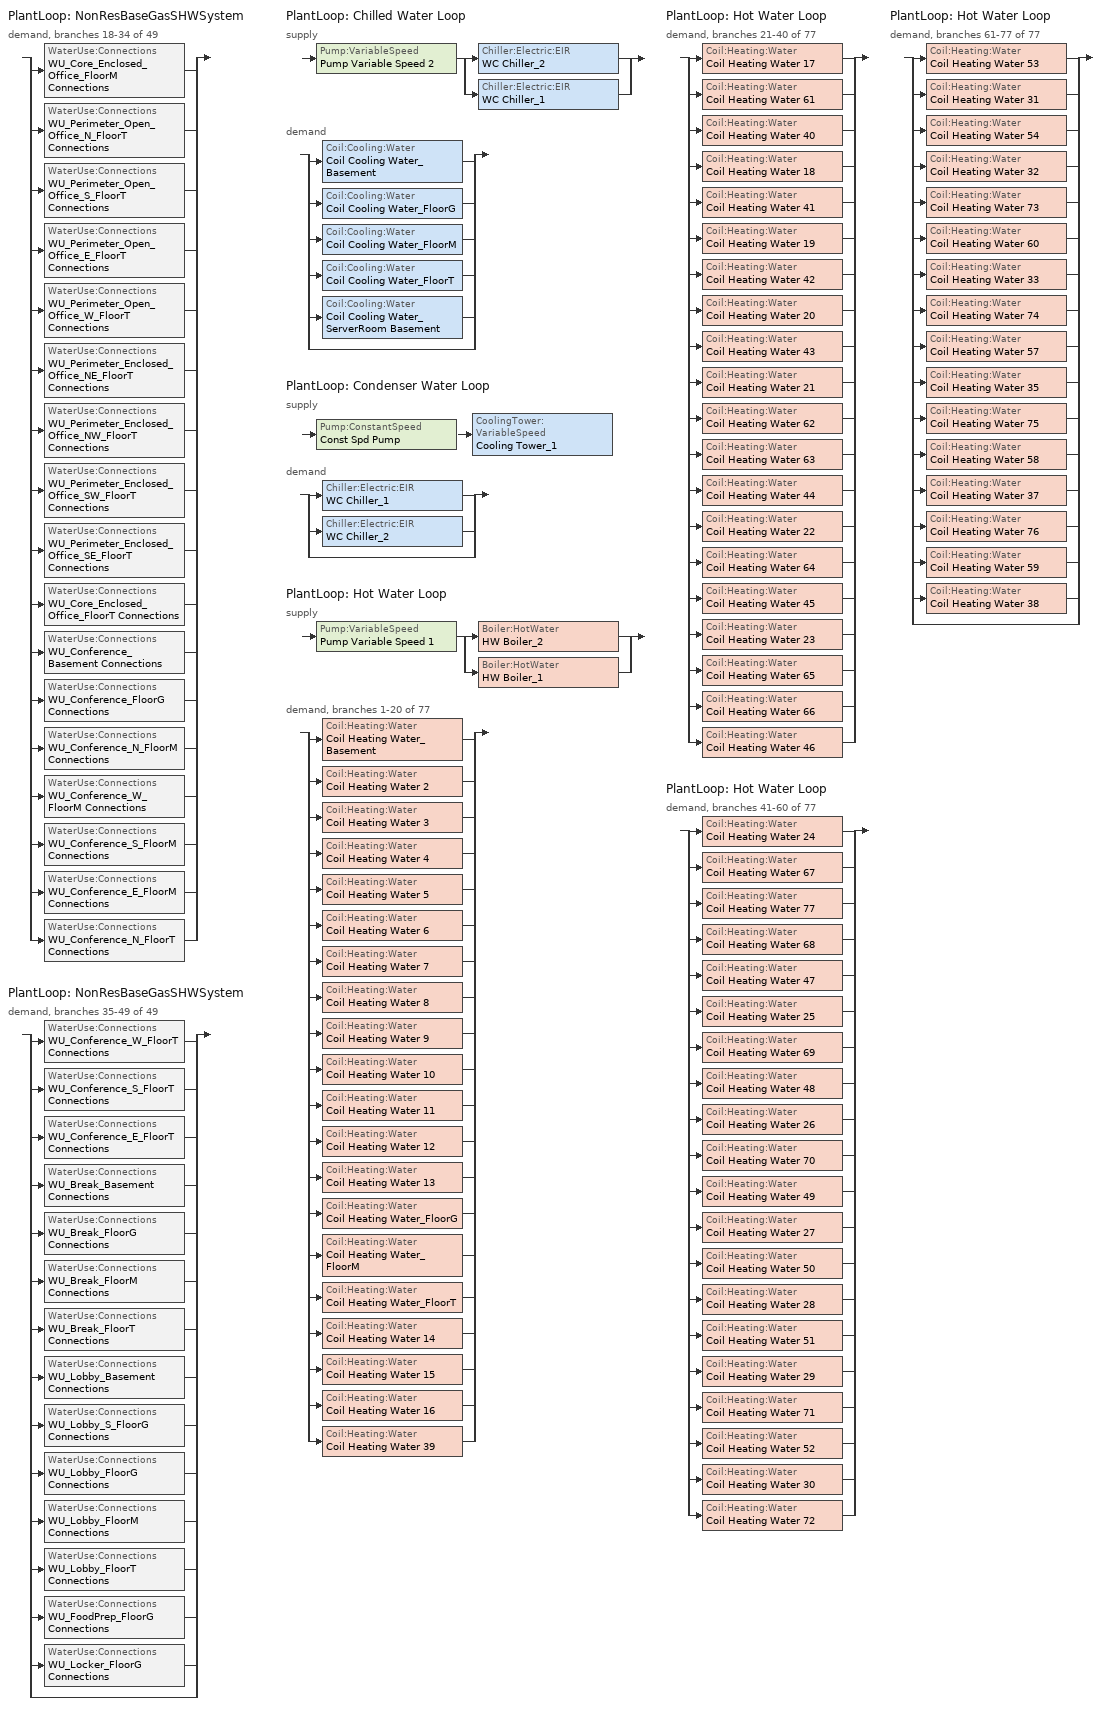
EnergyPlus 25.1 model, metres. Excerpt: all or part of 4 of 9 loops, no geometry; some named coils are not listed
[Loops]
PlantLoop 'NonResBaseGasSHWSystem'
 demand, branches 18-34 of 49: split
  | WaterUse:Connections 'WU_Core_Enclosed_ Office_FloorM Connections'
  | WaterUse:Connections 'WU_Perimeter_Open_ Office_N_FloorT Connections'
  | WaterUse:Connections 'WU_Perimeter_Open_ Office_S_FloorT Connections'
  | WaterUse:Connections 'WU_Perimeter_Open_ Office_E_FloorT Connections'
  | WaterUse:Connections 'WU_Perimeter_Open_ Office_W_FloorT Connections'
  | WaterUse:Connections 'WU_Perimeter_Enclosed_ Office_NE_FloorT Connections'
  | WaterUse:Connections 'WU_Perimeter_Enclosed_ Office_NW_FloorT Connections'
  | WaterUse:Connections 'WU_Perimeter_Enclosed_ Office_SW_FloorT Connections'
  | WaterUse:Connections 'WU_Perimeter_Enclosed_ Office_SE_FloorT Connections'
  | WaterUse:Connections 'WU_Core_Enclosed_ Office_FloorT Connections'
  | WaterUse:Connections 'WU_Conference_Basement Connections'
  | WaterUse:Connections 'WU_Conference_FloorG Connections'
  | WaterUse:Connections 'WU_Conference_N_FloorM Connections'
  | WaterUse:Connections 'WU_Conference_W_FloorM Connections'
  | WaterUse:Connections 'WU_Conference_S_FloorM Connections'
  | WaterUse:Connections 'WU_Conference_E_FloorM Connections'
  | WaterUse:Connections 'WU_Conference_N_FloorT Connections'
PlantLoop 'NonResBaseGasSHWSystem'
 demand, branches 35-49 of 49: split
  | WaterUse:Connections 'WU_Conference_W_FloorT Connections'
  | WaterUse:Connections 'WU_Conference_S_FloorT Connections'
  | WaterUse:Connections 'WU_Conference_E_FloorT Connections'
  | WaterUse:Connections 'WU_Break_Basement Connections'
  | WaterUse:Connections 'WU_Break_FloorG Connections'
  | WaterUse:Connections 'WU_Break_FloorM Connections'
  | WaterUse:Connections 'WU_Break_FloorT Connections'
  | WaterUse:Connections 'WU_Lobby_Basement Connections'
  | WaterUse:Connections 'WU_Lobby_S_FloorG Connections'
  | WaterUse:Connections 'WU_Lobby_FloorG Connections'
  | WaterUse:Connections 'WU_Lobby_FloorM Connections'
  | WaterUse:Connections 'WU_Lobby_FloorT Connections'
  | WaterUse:Connections 'WU_FoodPrep_FloorG Connections'
  | WaterUse:Connections 'WU_Locker_FloorG Connections'
  | bypass
PlantLoop 'Chilled Water Loop'
 supply: Pump:VariableSpeed 'Pump Variable Speed 2' > split
  | Chiller:Electric:EIR 'WC Chiller_2'
  | Chiller:Electric:EIR 'WC Chiller_1'
 demand: split
  | Coil:Cooling:Water 'Coil Cooling Water_Basement'
  | Coil:Cooling:Water 'Coil Cooling Water_FloorG'
  | Coil:Cooling:Water 'Coil Cooling Water_FloorM'
  | Coil:Cooling:Water 'Coil Cooling Water_FloorT'
  | Coil:Cooling:Water 'Coil Cooling Water_ServerRoom Basement'
  | bypass
PlantLoop 'Condenser Water Loop'
 supply: Pump:ConstantSpeed 'Const Spd Pump' > CoolingTower:VariableSpeed 'Cooling Tower_1'
 demand: split
  | Chiller:Electric:EIR 'WC Chiller_1'
  | Chiller:Electric:EIR 'WC Chiller_2'
  | bypass
PlantLoop 'Hot Water Loop'
 supply: Pump:VariableSpeed 'Pump Variable Speed 1' > split
  | Boiler:HotWater 'HW Boiler_2'
  | Boiler:HotWater 'HW Boiler_1'
 demand, branches 1-20 of 77: split
  | Coil:Heating:Water 'Coil Heating Water_Basement'
  | Coil:Heating:Water 'Coil Heating Water 2'
  | Coil:Heating:Water 'Coil Heating Water 3'
  | Coil:Heating:Water 'Coil Heating Water 4'
  | Coil:Heating:Water 'Coil Heating Water 5'
  | Coil:Heating:Water 'Coil Heating Water 6'
  | Coil:Heating:Water 'Coil Heating Water 7'
  | Coil:Heating:Water 'Coil Heating Water 8'
  | Coil:Heating:Water 'Coil Heating Water 9'
  | Coil:Heating:Water 'Coil Heating Water 10'
  | Coil:Heating:Water 'Coil Heating Water 11'
  | Coil:Heating:Water 'Coil Heating Water 12'
  | Coil:Heating:Water 'Coil Heating Water 13'
  | Coil:Heating:Water 'Coil Heating Water_FloorG'
  | Coil:Heating:Water 'Coil Heating Water_FloorM'
  | Coil:Heating:Water 'Coil Heating Water_FloorT'
  | Coil:Heating:Water 'Coil Heating Water 14'
  | Coil:Heating:Water 'Coil Heating Water 15'
  | Coil:Heating:Water 'Coil Heating Water 16'
  | Coil:Heating:Water 'Coil Heating Water 39'
PlantLoop 'Hot Water Loop'
 demand, branches 21-40 of 77: split
  | Coil:Heating:Water 'Coil Heating Water 17'
  | Coil:Heating:Water 'Coil Heating Water 61'
  | Coil:Heating:Water 'Coil Heating Water 40'
  | Coil:Heating:Water 'Coil Heating Water 18'
  | Coil:Heating:Water 'Coil Heating Water 41'
  | Coil:Heating:Water 'Coil Heating Water 19'
  | Coil:Heating:Water 'Coil Heating Water 42'
  | Coil:Heating:Water 'Coil Heating Water 20'
  | Coil:Heating:Water 'Coil Heating Water 43'
  | Coil:Heating:Water 'Coil Heating Water 21'
  | Coil:Heating:Water 'Coil Heating Water 62'
  | Coil:Heating:Water 'Coil Heating Water 63'
  | Coil:Heating:Water 'Coil Heating Water 44'
  | Coil:Heating:Water 'Coil Heating Water 22'
  | Coil:Heating:Water 'Coil Heating Water 64'
  | Coil:Heating:Water 'Coil Heating Water 45'
  | Coil:Heating:Water 'Coil Heating Water 23'
  | Coil:Heating:Water 'Coil Heating Water 65'
  | Coil:Heating:Water 'Coil Heating Water 66'
  | Coil:Heating:Water 'Coil Heating Water 46'
PlantLoop 'Hot Water Loop'
 demand, branches 41-60 of 77: split
  | Coil:Heating:Water 'Coil Heating Water 24'
  | Coil:Heating:Water 'Coil Heating Water 67'
  | Coil:Heating:Water 'Coil Heating Water 77'
  | Coil:Heating:Water 'Coil Heating Water 68'
  | Coil:Heating:Water 'Coil Heating Water 47'
  | Coil:Heating:Water 'Coil Heating Water 25'
  | Coil:Heating:Water 'Coil Heating Water 69'
  | Coil:Heating:Water 'Coil Heating Water 48'
  | Coil:Heating:Water 'Coil Heating Water 26'
  | Coil:Heating:Water 'Coil Heating Water 70'
  | Coil:Heating:Water 'Coil Heating Water 49'
  | Coil:Heating:Water 'Coil Heating Water 27'
  | Coil:Heating:Water 'Coil Heating Water 50'
  | Coil:Heating:Water 'Coil Heating Water 28'
  | Coil:Heating:Water 'Coil Heating Water 51'
  | Coil:Heating:Water 'Coil Heating Water 29'
  | Coil:Heating:Water 'Coil Heating Water 71'
  | Coil:Heating:Water 'Coil Heating Water 52'
  | Coil:Heating:Water 'Coil Heating Water 30'
  | Coil:Heating:Water 'Coil Heating Water 72'
PlantLoop 'Hot Water Loop'
 demand, branches 61-77 of 77: split
  | Coil:Heating:Water 'Coil Heating Water 53'
  | Coil:Heating:Water 'Coil Heating Water 31'
  | Coil:Heating:Water 'Coil Heating Water 54'
  | Coil:Heating:Water 'Coil Heating Water 32'
  | Coil:Heating:Water 'Coil Heating Water 73'
  | Coil:Heating:Water 'Coil Heating Water 60'
  | Coil:Heating:Water 'Coil Heating Water 33'
  | Coil:Heating:Water 'Coil Heating Water 74'
  | Coil:Heating:Water 'Coil Heating Water 57'
  | Coil:Heating:Water 'Coil Heating Water 35'
  | Coil:Heating:Water 'Coil Heating Water 75'
  | Coil:Heating:Water 'Coil Heating Water 58'
  | Coil:Heating:Water 'Coil Heating Water 37'
  | Coil:Heating:Water 'Coil Heating Water 76'
  | Coil:Heating:Water 'Coil Heating Water 59'
  | Coil:Heating:Water 'Coil Heating Water 38'
  | bypass
[Sizing:Plant] Sizing Option=NonCoincident; Zone Timesteps in Averaging Window=1; Coincident Sizing Factor Mode=None
Name | Loop Type | Design Loop Exit Temperature {C} | Loop Design Temperature Difference {deltaC}
Chilled Water Loop | Cooling | 7.22 | 6.67
Condenser Water Loop | Condenser | 29.4 | 5.6
Hot Water Loop | Heating | 71.1111 | 22.2222
[Pump:VariableSpeed] Design Maximum Flow Rate {m3/s}=Autosize; Design Pump Head {Pa}=179352; Design Power Consumption {W}=Autosize; Fraction of Motor Inefficiencies to Fluid Stream=0; Coefficient 1 of the Part Load Performance Curve=0; Coefficient 2 of the Part Load Performance Curve=1; Coefficient 3 of the Part Load Performance Curve=0; Coefficient 4 of the Part Load Performance Curve=0; Design Minimum Flow Rate {m3/s}=Autosize; Pump Control Type=Intermittent; Skin Loss Radiative Fraction=0.5; Design Power Sizing Method=PowerPerFlowPerPressure; Design Electric Power per Unit Flow Rate {W/(m3/s)}=348701.1; Design Shaft Power per Unit Flow Rate per Unit Head {W/((m3/s)-Pa)}=1.28205; Design Minimum Flow Rate Fraction=0
Name | Motor Efficiency
Pump Variable Speed 2 | 0.924
Pump Variable Speed 1 | 0.9
[PlantLoop] Fluid Type=Water; Maximum Loop Temperature {C}=100; Minimum Loop Temperature {C}=0; Maximum Loop Flow Rate {m3/s}=Autosize; Minimum Loop Flow Rate {m3/s}=0; Plant Loop Volume {m3}=Autocalculate; Load Distribution Scheme=Optimal; Plant Loop Demand Calculation Scheme=SingleSetpoint; Common Pipe Simulation=None
Name | Plant Equipment Operation Scheme
Chilled Water Loop | Chilled Water Loop Operation Schemes
Condenser Water Loop | Condenser Water Loop Operation Schemes
Hot Water Loop | Hot Water Loop Operation Schemes
[PlantEquipmentList]
Chilled Water Loop Cooling Equipment List: WC Chiller_2, WC Chiller_1
Condenser Water Loop Cooling Equipment List: Cooling Tower_1
Hot Water Loop Heating Equipment List: HW Boiler_2, HW Boiler_1
[PlantEquipmentOperation:HeatingLoad]
Hot Water Loop Heating Operation Scheme: Load Range 1 Lower Limit {W}=0; Load Range 1 Upper Limit {W}=1000000000; Range 1 Equipment List=Hot Water Loop Heating Equipment List
[PlantEquipmentOperationSchemes] Control Scheme 1 Schedule=Always On Discrete
Name | Control Scheme 1
Chilled Water Loop Operation Schemes | Chilled Water Loop Cooling Operation Scheme
Condenser Water Loop Operation Schemes | Condenser Water Loop Cooling Operation Scheme
Hot Water Loop Operation Schemes | Hot Water Loop Heating Operation Scheme
[SetpointManager:Scheduled]
Setpoint Manager Scheduled 2: Control Variable=Temperature; Schedule=BaseHWSystemTemp
[WaterUse:Equipment] Flow Rate Fraction Schedule=OfficeLargeOfficeServiceHotWater; Target Temperature Schedule=TargetSHWTemp135
Name | Peak Flow Rate {m3/s} | Zone
WU_Core_Enclosed_ Office_FloorM | 3.05956e-05 | Core_Enclosed_Office_FloorM
WU_Perimeter_Open_ Office_N_FloorT | 6.74872e-06 | Perimeter_Open_Office_N_FloorT
WU_Perimeter_Open_ Office_S_FloorT | 4.9564e-06 | Perimeter_Open_Office_S_FloorT
WU_Perimeter_Open_ Office_E_FloorT | 4.23061e-06 | Perimeter_Open_Office_E_FloorT
WU_Perimeter_Open_ Office_W_FloorT | 4.2101e-06 | Perimeter_Open_Office_W_FloorT
WU_Perimeter_Enclosed_ Office_NE_FloorT | 8.68165e-07 | Perimeter_Enclosed_Office_NE_FloorT
WU_Perimeter_Enclosed_ Office_NW_FloorT | 1.07052e-06 | Perimeter_Enclosed_Office_NW_FloorT
WU_Perimeter_Enclosed_ Office_SW_FloorT | 9.5628e-07 | Perimeter_Enclosed_Office_SW_FloorT
WU_Perimeter_Enclosed_ Office_SE_FloorT | 9.78037e-07 | Perimeter_Enclosed_Office_SE_FloorT
WU_Core_Enclosed_ Office_FloorT | 3.05956e-06 | Core_Enclosed_Office_FloorT
WU_Conference_Basement | 1.81038e-06 | Conference_Basement
WU_Conference_FloorG | 2.46714e-06 | Conference_FloorG
WU_Conference_N_FloorM | 2.46652e-05 | Conference_N_FloorM
WU_Conference_W_FloorM | 1.05069e-05 | Conference_W_FloorM
WU_Conference_S_FloorM | 2.38532e-05 | Conference_S_FloorM
WU_Conference_E_FloorM | 1.35287e-05 | Conference_E_FloorM
WU_Conference_N_FloorT | 2.46652e-06 | Conference_N_FloorT
WU_Conference_W_FloorT | 1.05069e-06 | Conference_W_FloorT
WU_Conference_S_FloorT | 2.38532e-06 | Conference_S_FloorT
WU_Conference_E_FloorT | 1.35287e-06 | Conference_E_FloorT
WU_Break_Basement | 3.03865e-06 | Break_Basement
WU_Break_FloorG | 1.93015e-06 | Break_FloorG
WU_Break_FloorM | 2.8419e-05 | Break_FloorM
WU_Break_FloorT | 2.8419e-06 | Break_FloorT
WU_Lobby_Basement | 6.69072e-07 | Lobby_Basement
WU_Lobby_S_FloorG | 3.18034e-06 | Lobby_S_FloorG
WU_Lobby_FloorG | 6.467e-07 | Lobby_FloorG
WU_Lobby_FloorM | 6.47305e-06 | Lobby_FloorM
WU_Lobby_FloorT | 6.47305e-07 | Lobby_FloorT
WU_FoodPrep_FloorG | 1.70833e-06 | FoodPrep_FloorG
WU_Locker_FloorG | 1.10308e-05 | Locker_FloorG
[WaterUse:Connections] Drain Water Heat Exchanger Type=None; Drain Water Heat Exchanger Destination=Plant
Name | Water Use Equipment 1
WU_Core_Enclosed_ Office_FloorM Connections | WU_Core_Enclosed_ Office_FloorM
WU_Perimeter_Open_ Office_N_FloorT Connections | WU_Perimeter_Open_ Office_N_FloorT
WU_Perimeter_Open_ Office_S_FloorT Connections | WU_Perimeter_Open_ Office_S_FloorT
WU_Perimeter_Open_ Office_E_FloorT Connections | WU_Perimeter_Open_ Office_E_FloorT
WU_Perimeter_Open_ Office_W_FloorT Connections | WU_Perimeter_Open_ Office_W_FloorT
WU_Perimeter_Enclosed_ Office_NE_FloorT Connections | WU_Perimeter_Enclosed_ Office_NE_FloorT
WU_Perimeter_Enclosed_ Office_NW_FloorT Connections | WU_Perimeter_Enclosed_ Office_NW_FloorT
WU_Perimeter_Enclosed_ Office_SW_FloorT Connections | WU_Perimeter_Enclosed_ Office_SW_FloorT
WU_Perimeter_Enclosed_ Office_SE_FloorT Connections | WU_Perimeter_Enclosed_ Office_SE_FloorT
WU_Core_Enclosed_ Office_FloorT Connections | WU_Core_Enclosed_ Office_FloorT
WU_Conference_Basement Connections | WU_Conference_Basement
WU_Conference_FloorG Connections | WU_Conference_FloorG
WU_Conference_N_FloorM Connections | WU_Conference_N_FloorM
WU_Conference_W_FloorM Connections | WU_Conference_W_FloorM
WU_Conference_S_FloorM Connections | WU_Conference_S_FloorM
WU_Conference_E_FloorM Connections | WU_Conference_E_FloorM
WU_Conference_N_FloorT Connections | WU_Conference_N_FloorT
WU_Conference_W_FloorT Connections | WU_Conference_W_FloorT
WU_Conference_S_FloorT Connections | WU_Conference_S_FloorT
WU_Conference_E_FloorT Connections | WU_Conference_E_FloorT
WU_Break_Basement Connections | WU_Break_Basement
WU_Break_FloorG Connections | WU_Break_FloorG
WU_Break_FloorM Connections | WU_Break_FloorM
WU_Break_FloorT Connections | WU_Break_FloorT
WU_Lobby_Basement Connections | WU_Lobby_Basement
WU_Lobby_S_FloorG Connections | WU_Lobby_S_FloorG
WU_Lobby_FloorG Connections | WU_Lobby_FloorG
WU_Lobby_FloorM Connections | WU_Lobby_FloorM
WU_Lobby_FloorT Connections | WU_Lobby_FloorT
WU_FoodPrep_FloorG Connections | WU_FoodPrep_FloorG
WU_Locker_FloorG Connections | WU_Locker_FloorG
[Coil:Heating:Water] Availability Schedule=Always On Discrete; U-Factor Times Area Value {W/K}=Autosize; Maximum Water Flow Rate {m3/s}=Autosize; Performance Input Method=UFactorTimesAreaAndDesignWaterFlowRate; Rated Capacity {W}=Autosize; Rated Inlet Water Temperature {C}=82.2; Rated Inlet Air Temperature {C}=16.6; Rated Outlet Water Temperature {C}=71.1; Rated Outlet Air Temperature {C}=32.2; Rated Ratio for Air and Water Convection=0.5
Coil Heating Water 2; Coil Heating Water 14; Coil Heating Water 15; Coil Heating Water 16; Coil Heating Water 3; Coil Heating Water 39; Coil Heating Water 17; Coil Heating Water 61; Coil Heating Water 40; Coil Heating Water 18; Coil Heating Water 41; Coil Heating Water 19; Coil Heating Water 42; Coil Heating Water 20; Coil Heating Water 43; Coil Heating Water 21; Coil Heating Water 5; Coil Heating Water 62; Coil Heating Water 4; Coil Heating Water 63; Coil Heating Water 44; Coil Heating Water 22; Coil Heating Water 6; Coil Heating Water 64; Coil Heating Water 45; Coil Heating Water 23; Coil Heating Water 65; Coil Heating Water 7; Coil Heating Water 66; Coil Heating Water 46; Coil Heating Water 24; Coil Heating Water 67; Coil Heating Water 77; Coil Heating Water 8; Coil Heating Water 68; Coil Heating Water 47; Coil Heating Water 25; Coil Heating Water 69; Coil Heating Water 48; Coil Heating Water 26; Coil Heating Water 70; Coil Heating Water 49; Coil Heating Water 27; Coil Heating Water 50; Coil Heating Water 28; Coil Heating Water 51; Coil Heating Water 29; Coil Heating Water 71; Coil Heating Water 52; Coil Heating Water 30; Coil Heating Water 9; Coil Heating Water 72; Coil Heating Water 53; Coil Heating Water 31; Coil Heating Water 10; Coil Heating Water 54; Coil Heating Water 32; Coil Heating Water 73; Coil Heating Water 60; Coil Heating Water 33; Coil Heating Water 11; Coil Heating Water 74; Coil Heating Water 57; Coil Heating Water 35; Coil Heating Water 12; Coil Heating Water 75; Coil Heating Water 58; Coil Heating Water 37; Coil Heating Water 13; Coil Heating Water 76; Coil Heating Water 59; Coil Heating Water 38
[Pump:ConstantSpeed]
Const Spd Pump: Design Flow Rate {m3/s}=Autosize; Design Pump Head {Pa}=179352; Design Power Consumption {W}=Autosize; Motor Efficiency=0.93; Fraction of Motor Inefficiencies to Fluid Stream=0; Pump Control Type=Intermittent; Design Power Sizing Method=PowerPerFlowPerPressure; Design Electric Power per Unit Flow Rate {W/(m3/s)}=348701.1; Design Shaft Power per Unit Flow Rate per Unit Head {W/((m3/s)-Pa)}=1.28205
[Boiler:HotWater] Fuel Type=NaturalGas; Nominal Capacity {W}=Autosize; Nominal Thermal Efficiency=0.8; Efficiency Curve Temperature Evaluation Variable=EnteringBoiler; Design Water Flow Rate {m3/s}=Autosize; Minimum Part Load Ratio=0; Maximum Part Load Ratio=1; Optimum Part Load Ratio=1; Water Outlet Upper Temperature Limit {C}=99; Boiler Flow Mode=LeavingSetpointModulated; On Cycle Parasitic Electric Load {W}=298.384; Sizing Factor=1; Off Cycle Parasitic Fuel Load {W}=0
Name | Normalized Boiler Efficiency Curve
HW Boiler_2 | Boiler Efficiency
HW Boiler_1 | Boiler Efficiency 1
[Chiller:Electric:EIR] Reference Capacity {W}=Autosize; Reference COP {W/W}=6.1; Reference Leaving Chilled Water Temperature {C}=6.67; Reference Entering Condenser Fluid Temperature {C}=27.8333; Reference Chilled Water Flow Rate {m3/s}=Autosize; Reference Condenser Fluid Flow Rate {m3/s}=Autosize; Cooling Capacity Function of Temperature Curve=ACM_2008_ChlrWtr_Centrifugal_CAPFT; Electric Input to Cooling Output Ratio Function of Temperature Curve=ACM_2008_ChlrWtr_Centrifugal_EIRFT; Electric Input to Cooling Output Ratio Function of Part Load Ratio Curve=ACM_2008_ChlrWtr_Centrifugal_EIRFPLR; Minimum Part Load Ratio=0.1; Maximum Part Load Ratio=1; Optimum Part Load Ratio=1; Minimum Unloading Ratio=0.1; Condenser Type=WaterCooled; Condenser Fan Power Ratio {W/W}=0; Fraction of Compressor Electric Consumption Rejected by Condenser=1; Leaving Chilled Water Lower Temperature Limit {C}=2; Chiller Flow Mode=LeavingSetpointModulated; Sizing Factor=1; Basin Heater Capacity {W/K}=0; Basin Heater Setpoint Temperature {C}=10; Condenser Heat Recovery Relative Capacity Fraction=1; Condenser Flow Control=ConstantFlow; Condenser Minimum Flow Fraction=0.2; Thermosiphon Minimum Temperature Difference=0
WC Chiller_2; WC Chiller_1
[CoolingTower:VariableSpeed]
Cooling Tower_1: Model Type=CoolToolsUserDefined; Model Coefficient=Cooling Tower Performance Cool Tools; Design Inlet Air Wet-Bulb Temperature {C}=22.2778; Design Approach Temperature {deltaC}=5.55556; Design Range Temperature {deltaC}=5.5556; Design Water Flow Rate {m3/s}=Autosize; Design Air Flow Rate {m3/s}=Autosize; Design Fan Power {W}=Autosize; Fan Power Ratio Function of Air Flow Rate Ratio Curve=Cooling Tower Cool Tools User Defined Fan Power Ratio Curve; Minimum Air Flow Rate Ratio=0.5; Fraction of Tower Capacity in Free Convection Regime=0.125; Basin Heater Capacity {W/K}=0; Basin Heater Setpoint Temperature {C}=2; Evaporation Loss Mode=SaturatedExit; Evaporation Loss Factor {percent/K}=0.2; Drift Loss Percent {percent}=0.008; Blowdown Calculation Mode=ConcentrationRatio; Blowdown Concentration Ratio=3; Number of Cells=1; Cell Control=MinimalCell; Sizing Factor=1
[CoolingTowerPerformance:CoolTools]
Cooling Tower Performance Cool Tools: Minimum Inlet Air Wet-Bulb Temperature {C}=-1; Maximum Inlet Air Wet-Bulb Temperature {C}=26.6667; Minimum Range Temperature {deltaC}=1.1111; Maximum Range Temperature {deltaC}=11.1111; Minimum Approach Temperature {deltaC}=1.1111; Maximum Approach Temperature {deltaC}=11.1111; Minimum Water Flow Rate Ratio=0.75; Maximum Water Flow Rate Ratio=1.25; Coefficient 1=0.520497; Coefficient 2=-10.617; Coefficient 3=10.7293; Coefficient 4=-2.74988; Coefficient 5=4.7363; Coefficient 6=-8.2576; Coefficient 7=1.57641; Coefficient 8=6.5112; Coefficient 9=1.50434; Coefficient 10=-3.28885; Coefficient 11=0.0257786; Coefficient 12=0.182464; Coefficient 13=-0.0818947; Coefficient 14=-0.21501; Coefficient 15=0.0186741; Coefficient 16=0.0536824; Coefficient 17=-0.00270969; Coefficient 18=0.00112277; Coefficient 19=-0.00127758; Coefficient 20=7.60421e-05; Coefficient 21=1.436; Coefficient 22=-0.51987; Coefficient 23=0.11734; Coefficient 24=1.50493; Coefficient 25=-0.135899; Coefficient 26=-0.152578; Coefficient 27=-0.0533844; Coefficient 28=0.00493295; Coefficient 29=-0.0079626; Coefficient 30=0.00022262; Coefficient 31=-0.0543952; Coefficient 32=0.00474267; Coefficient 33=-0.0185855; Coefficient 34=0.00115668; Coefficient 35=0.000807371
[PlantEquipmentOperation:CoolingLoad] Load Range 1 Lower Limit {W}=0; Load Range 1 Upper Limit {W}=1000000000
Name | Range 1 Equipment List
Chilled Water Loop Cooling Operation Scheme | Chilled Water Loop Cooling Equipment List
Condenser Water Loop Cooling Operation Scheme | Condenser Water Loop Cooling Equipment List
[SetpointManager:OutdoorAirReset]
Outdoor Air Reset: Control Variable=Temperature; Setpoint at Outdoor Low Temperature {C}=10; Outdoor Low Temperature {C}=15.5556; Setpoint at Outdoor High Temperature {C}=6.66667; Outdoor High Temperature {C}=26.6667
[SetpointManager:FollowOutdoorAirTemperature]
Setpoint Manager Follow Outdoor Air Temperature 1: Control Variable=Temperature; Reference Temperature Type=OutdoorAirWetBulb; Offset Temperature Difference {deltaC}=1.5; Maximum Setpoint Temperature {C}=80; Minimum Setpoint Temperature {C}=6
[Schedule:Constant]
Always On Discrete: On Off Limits, 1
[Schedule:Day:Hourly]
BaseHWSystemTempDaily: Temperature, 71.1, 71.1, 71.1, 71.1, 71.1, 71.1, 71.1, 71.1, 71.1, 71.1, 71.1, 71.1, 71.1, 71.1, 71.1, 71.1, 71.1, 71.1, 71.1, 71.1, 71.1, 71.1, 71.1, 71.1
TargetSHWTemp135Daily: Temperature, 57.2, 57.2, 57.2, 57.2, 57.2, 57.2, 57.2, 57.2, 57.2, 57.2, 57.2, 57.2, 57.2, 57.2, 57.2, 57.2, 57.2, 57.2, 57.2, 57.2, 57.2, 57.2, 57.2, 57.2
OfficeLargeOfficeServiceHotWaterWD: Fraction, 0.05, 0.05, 0.05, 0.05, 0.05, 0.08, 0.07, 0.19, 0.35, 0.38, 0.39, 0.47, 0.57, 0.54, 0.34, 0.33, 0.44, 0.26, 0.21, 0.15, 0.17, 0.08, 0.05, 0.05
OfficeLargeOfficeServiceHotWaterSat: Fraction, 0.05, 0.05, 0.05, 0.05, 0.05, 0.08, 0.07, 0.11, 0.15, 0.21, 0.19, 0.23, 0.2, 0.19, 0.15, 0.12, 0.14, 0.07, 0.07, 0.07, 0.07, 0.09, 0.05, 0.05
OfficeLargeOfficeServiceHotWaterSun: Fraction, 0.04, 0.04, 0.04, 0.04, 0.04, 0.07, 0.04, 0.04, 0.04, 0.04, 0.04, 0.06, 0.06, 0.09, 0.06, 0.04, 0.04, 0.04, 0.04, 0.04, 0.04, 0.07, 0.04, 0.04
[Schedule:Week:Daily]
BaseHWSystemTempWk: BaseHWSystemTempDaily, BaseHWSystemTempDaily, BaseHWSystemTempDaily, BaseHWSystemTempDaily, BaseHWSystemTempDaily, BaseHWSystemTempDaily, BaseHWSystemTempDaily, BaseHWSystemTempDaily, BaseHWSystemTempDaily, BaseHWSystemTempDaily, BaseHWSystemTempDaily, BaseHWSystemTempDaily
TargetSHWTemp135Wk: TargetSHWTemp135Daily, TargetSHWTemp135Daily, TargetSHWTemp135Daily, TargetSHWTemp135Daily, TargetSHWTemp135Daily, TargetSHWTemp135Daily, TargetSHWTemp135Daily, TargetSHWTemp135Daily, TargetSHWTemp135Daily, TargetSHWTemp135Daily, TargetSHWTemp135Daily, TargetSHWTemp135Daily
OfficeLargeOfficeServiceHotWaterWk: OfficeLargeOfficeServiceHotWaterSun, OfficeLargeOfficeServiceHotWaterWD, OfficeLargeOfficeServiceHotWaterWD, OfficeLargeOfficeServiceHotWaterWD, OfficeLargeOfficeServiceHotWaterWD, OfficeLargeOfficeServiceHotWaterWD, OfficeLargeOfficeServiceHotWaterSat, OfficeLargeOfficeServiceHotWaterSun, OfficeLargeOfficeServiceHotWaterWD, OfficeLargeOfficeServiceHotWaterWD, OfficeLargeOfficeServiceHotWaterSun, OfficeLargeOfficeServiceHotWaterSun
[Schedule:Year]
BaseHWSystemTemp: Temperature, BaseHWSystemTempWk, 1, 1, 12, 31
TargetSHWTemp135: Temperature, TargetSHWTemp135Wk, 1, 1, 12, 31
OfficeLargeOfficeServiceHotWater: Fraction, OfficeLargeOfficeServiceHotWaterWk, 1, 1, 12, 31
[Curve:Quadratic]
ACM_2008_ChlrWtr_Centrifugal_EIRFPLR: Coefficient1 Constant=0.171493; Coefficient2 x=0.588202; Coefficient3 x**2=0.237373; Minimum Value of x=0.1; Maximum Value of x=100; Minimum Curve Output=0.11
[Curve:Cubic]
Cooling Tower Cool Tools User Defined Fan Power Ratio Curve: Coefficient1 Constant=-0.0093; Coefficient2 x=0.0512; Coefficient3 x**2=-0.0838; Coefficient4 x**3=1.0419; Minimum Value of x=0.15; Maximum Value of x=1
[Curve:Biquadratic]
Name | Coefficient1 Constant | Coefficient2 x | Coefficient3 x**2 | Coefficient4 y | Coefficient5 y**2 | Coefficient6 x*y | Minimum Value of x | Maximum Value of x | Minimum Value of y | Maximum Value of y | Minimum Curve Output | Maximum Curve Output | Input Unit Type for X | Input Unit Type for Y | Output Unit Type
ACM_2008_ChlrWtr_Centrifugal_CAPFT | -0.29862 | 0.0299608 | -0.00080125 | 0.0173627 | -0.00032606 | 0.00063139 | 4.44 | 12.22 | 15.56 | 29.44 | 0.87 | 1.25
ACM_2008_ChlrWtr_Centrifugal_EIRFT | 0.517772 | -0.00400363 | 2.028e-05 | 0.00698793 | 8.29e-05 | -0.00015467 | 4.44 | 12.22 | 15.56 | 29.44 | 0.63 | 1.12
Boiler Efficiency | 1 | 0 | 0 | 0 | 0 | 0 | 0 | 1 | 0 | 1 |  |  | Dimensionless | Dimensionless | Dimensionless
Boiler Efficiency 1 | 1 | 0 | 0 | 0 | 0 | 0 | 0 | 1 | 0 | 1
